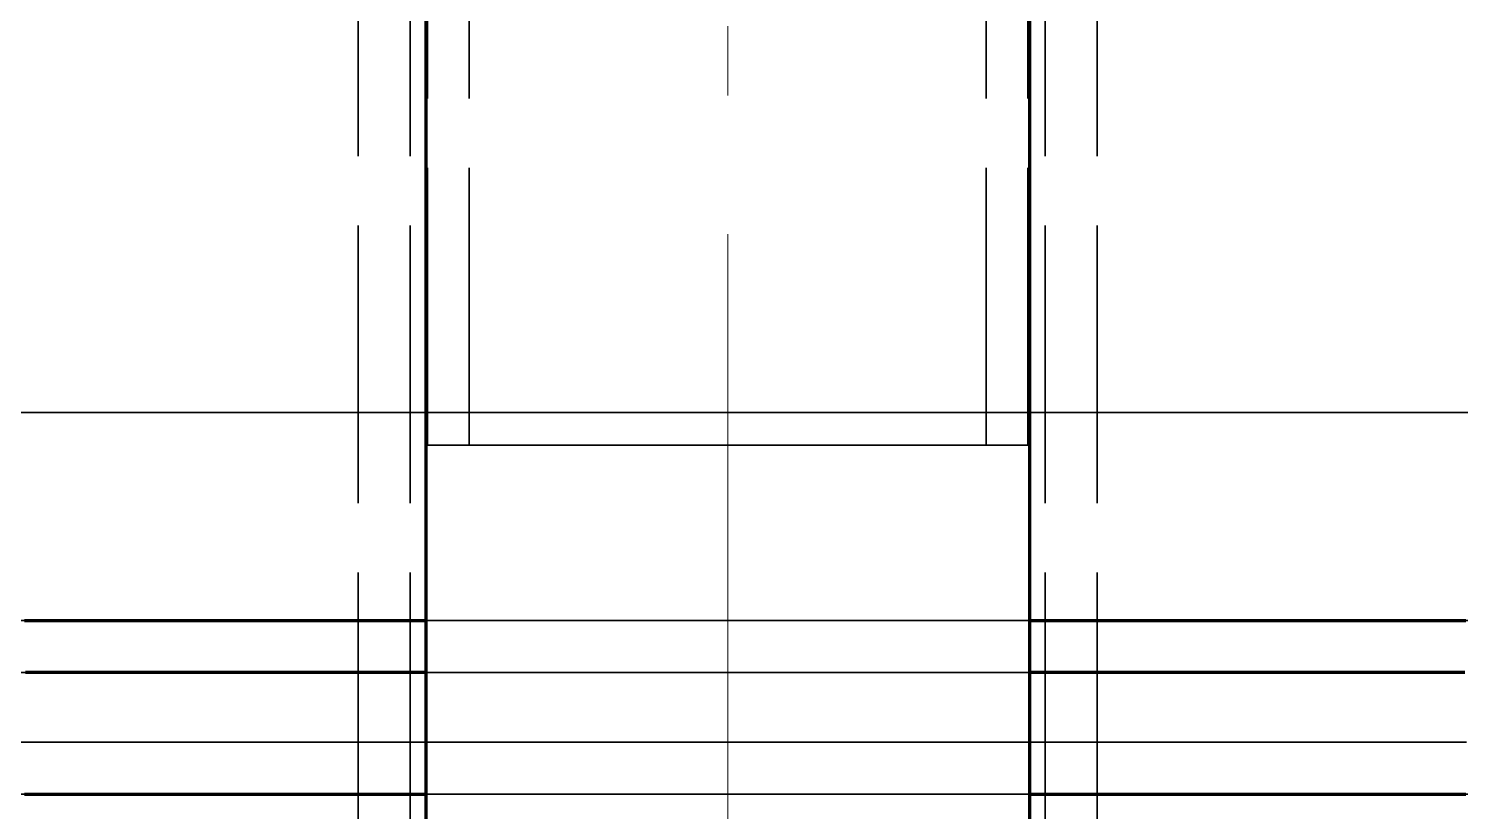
# Model space of a CAD drawing. Header units: millimetres. Extents: x 0 to 2382, y 0 to 420.
# Drawn here: x 305.23 to 325.86, y 301.29 to 312.58 of the extents above; entities that cross this region are included whole.
import ezdxf

# ---------------------------------------------------------------- set-up
doc = ezdxf.new("R2010")
doc.units = ezdxf.units.MM
doc.linetypes.add('IRAM-E-TRAZOS', pattern=[5, 4, -1])
doc.linetypes.add('IRAM-F-TRAZO-PUNTO', pattern=[20, 15, -2, 1, -2])
for name, color, linetype, lineweight in [('01-VISIBLE', 7, 'CONTINUOUS', 70), ('02-OCULTA', 4, 'IRAM-E-TRAZOS', 35), ('03-EJE', 1, 'IRAM-F-TRAZO-PUNTO', 18)]:
    doc.layers.add(name, color=color, linetype=linetype, lineweight=lineweight)

msp = doc.modelspace()

# ---------------------------------------------------------------- linework, layer by layer
at = {"layer": '01-VISIBLE'}
for p, q in [((310.955, 318.938), (310.955, 245.813)), ((319.655, 318.938), (319.655, 245.813))]:
    msp.add_line(p, q, dxfattribs=at)
for points in [[(305.172, 304.044), (305.424, 304.044), (305.675, 304.044), (305.927, 304.044), (306.178, 304.044), (306.43, 304.044), (306.681, 304.044), (306.932, 304.044), (307.184, 304.044), (307.435, 304.044), (307.687, 304.044), (307.938, 304.044), (308.189, 304.044), (308.441, 304.044), (308.692, 304.044), (308.944, 304.044), (309.195, 304.044), (309.447, 304.044), (309.698, 304.044), (309.949, 304.044), (310.201, 304.044), (310.452, 304.044), (310.704, 304.044), (310.955, 304.044)], [(319.655, 304.044), (319.906, 304.044), (320.158, 304.044), (320.409, 304.044), (320.661, 304.044), (320.912, 304.044), (321.163, 304.044), (321.415, 304.044), (321.666, 304.044), (321.918, 304.044), (322.169, 304.044), (322.421, 304.044), (322.672, 304.044), (322.923, 304.044), (323.175, 304.044), (323.426, 304.044), (323.678, 304.044), (323.929, 304.044), (324.18, 304.044), (324.432, 304.044), (324.683, 304.044), (324.935, 304.044), (325.186, 304.044), (325.438, 304.044), (325.689, 304.044), (325.94, 304.044)], [(310.955, 303.294), (310.704, 303.294), (310.453, 303.294), (310.203, 303.294), (309.952, 303.294), (309.701, 303.294), (309.45, 303.294), (309.199, 303.294), (308.948, 303.294), (308.698, 303.294), (308.447, 303.294), (308.196, 303.294), (307.945, 303.294), (307.694, 303.294), (307.443, 303.294), (307.193, 303.294), (306.942, 303.294), (306.691, 303.294), (306.44, 303.294), (306.189, 303.294), (305.938, 303.294), (305.688, 303.294), (305.437, 303.294), (305.186, 303.294)], [(325.926, 303.294), (325.675, 303.294), (325.424, 303.294), (325.173, 303.294), (324.922, 303.294), (324.672, 303.294), (324.421, 303.294), (324.17, 303.294), (323.919, 303.294), (323.668, 303.294), (323.417, 303.294), (323.167, 303.294), (322.916, 303.294), (322.665, 303.294), (322.414, 303.294), (322.163, 303.294), (321.912, 303.294), (321.662, 303.294), (321.411, 303.294), (321.16, 303.294), (320.909, 303.294), (320.658, 303.294), (320.407, 303.294), (320.157, 303.294), (319.906, 303.294), (319.655, 303.294)], [(305.172, 301.544), (305.424, 301.544), (305.675, 301.544), (305.927, 301.544), (306.178, 301.544), (306.43, 301.544), (306.681, 301.544), (306.932, 301.544), (307.184, 301.544), (307.435, 301.544), (307.687, 301.544), (307.938, 301.544), (308.189, 301.544), (308.441, 301.544), (308.692, 301.544), (308.944, 301.544), (309.195, 301.544), (309.447, 301.544), (309.698, 301.544), (309.949, 301.544), (310.201, 301.544), (310.452, 301.544), (310.704, 301.544), (310.955, 301.544)], [(319.655, 301.544), (319.906, 301.544), (320.158, 301.544), (320.409, 301.544), (320.661, 301.544), (320.912, 301.544), (321.163, 301.544), (321.415, 301.544), (321.666, 301.544), (321.918, 301.544), (322.169, 301.544), (322.421, 301.544), (322.672, 301.544), (322.923, 301.544), (323.175, 301.544), (323.426, 301.544), (323.678, 301.544), (323.929, 301.544), (324.18, 301.544), (324.432, 301.544), (324.683, 301.544), (324.935, 301.544), (325.186, 301.544), (325.438, 301.544), (325.689, 301.544), (325.94, 301.544)]]:
    msp.add_lwpolyline(points, dxfattribs=at)
at = {"layer": '02-OCULTA'}
for p, q in [((309.98, 185.738), (309.98, 324.713)), ((310.73, 185.738), (310.73, 324.713)), ((319.88, 185.738), (319.88, 324.713)), ((320.63, 185.738), (320.63, 324.713)), ((310.98, 306.572), (310.98, 320.972)), ((311.58, 306.572), (311.58, 320.972)), ((319.03, 306.572), (319.03, 320.972)), ((319.63, 306.572), (319.63, 320.972))]:
    msp.add_line(p, q, dxfattribs=at)
for points in [[(315.305, 307.044), (315.054, 307.044), (314.803, 307.044), (314.552, 307.044), (314.301, 307.044), (314.05, 307.044), (313.799, 307.044), (313.548, 307.044), (313.297, 307.044), (313.046, 307.044), (312.795, 307.044), (312.544, 307.044), (312.293, 307.044), (312.042, 307.044), (311.791, 307.044), (311.54, 307.044), (311.288, 307.044), (311.037, 307.044), (310.786, 307.044), (310.535, 307.044), (310.284, 307.044), (310.033, 307.044), (309.782, 307.044), (309.531, 307.044), (309.28, 307.044), (309.029, 307.044), (308.778, 307.044), (308.527, 307.044), (308.276, 307.044), (308.025, 307.044), (307.774, 307.044), (307.523, 307.044), (307.272, 307.044), (307.021, 307.044), (306.77, 307.044), (306.519, 307.044), (306.268, 307.044), (306.017, 307.044), (305.766, 307.044), (305.515, 307.044), (305.264, 307.044), (305.013, 307.044)], [(315.305, 307.044), (315.055, 307.044), (314.805, 307.044), (314.555, 307.044), (314.305, 307.044), (314.055, 307.044), (313.805, 307.044), (313.555, 307.044), (313.305, 307.044), (313.055, 307.044), (312.805, 307.044), (312.555, 307.044), (312.305, 307.044), (312.055, 307.044), (311.805, 307.044), (311.555, 307.044), (311.305, 307.044), (311.055, 307.044), (310.805, 307.044), (310.555, 307.044), (310.305, 307.044), (310.055, 307.044), (309.805, 307.044), (309.555, 307.044), (309.305, 307.044), (309.055, 307.044), (308.805, 307.044), (308.555, 307.044), (308.305, 307.044), (308.055, 307.044), (307.805, 307.044), (307.555, 307.044), (307.305, 307.044), (307.055, 307.044), (306.805, 307.044), (306.555, 307.044), (306.305, 307.044), (306.055, 307.044), (305.805, 307.044), (305.555, 307.044), (305.305, 307.044), (305.055, 307.044)], [(305.055, 307.044), (305.305, 307.044), (305.555, 307.044), (305.805, 307.044), (306.055, 307.044), (306.305, 307.044), (306.555, 307.044), (306.805, 307.044), (307.055, 307.044), (307.305, 307.044), (307.555, 307.044), (307.805, 307.044), (308.055, 307.044), (308.305, 307.044), (308.555, 307.044), (308.805, 307.044), (309.055, 307.044), (309.305, 307.044), (309.555, 307.044), (309.805, 307.044), (310.055, 307.044), (310.305, 307.044), (310.555, 307.044), (310.805, 307.044), (311.055, 307.044), (311.305, 307.044), (311.555, 307.044), (311.805, 307.044), (312.055, 307.044), (312.305, 307.044), (312.555, 307.044), (312.805, 307.044), (313.055, 307.044), (313.305, 307.044), (313.555, 307.044), (313.805, 307.044), (314.055, 307.044), (314.305, 307.044), (314.555, 307.044), (314.805, 307.044), (315.055, 307.044), (315.305, 307.044), (315.555, 307.044), (315.805, 307.044), (316.055, 307.044), (316.305, 307.044), (316.555, 307.044), (316.805, 307.044), (317.055, 307.044), (317.305, 307.044), (317.555, 307.044), (317.805, 307.044), (318.055, 307.044), (318.305, 307.044), (318.555, 307.044), (318.805, 307.044), (319.055, 307.044), (319.305, 307.044), (319.555, 307.044), (319.805, 307.044), (320.055, 307.044), (320.305, 307.044), (320.555, 307.044), (320.805, 307.044), (321.055, 307.044), (321.305, 307.044), (321.555, 307.044), (321.805, 307.044), (322.055, 307.044), (322.305, 307.044), (322.555, 307.044), (322.805, 307.044), (323.055, 307.044), (323.305, 307.044), (323.555, 307.044), (323.805, 307.044), (324.055, 307.044), (324.305, 307.044), (324.555, 307.044), (324.805, 307.044), (325.055, 307.044), (325.305, 307.044), (325.555, 307.044), (325.805, 307.044), (326.055, 307.044)], [(305.18, 307.044), (305.43, 307.044), (305.68, 307.044), (305.93, 307.044), (306.18, 307.044), (306.43, 307.044), (306.68, 307.044), (306.93, 307.044), (307.18, 307.044), (307.43, 307.044), (307.68, 307.044), (307.93, 307.044), (308.18, 307.044), (308.43, 307.044), (308.68, 307.044), (308.93, 307.044), (309.18, 307.044), (309.43, 307.044), (309.68, 307.044), (309.93, 307.044), (310.18, 307.044), (310.43, 307.044), (310.68, 307.044), (310.93, 307.044), (311.18, 307.044), (311.43, 307.044), (311.68, 307.044), (311.93, 307.044), (312.18, 307.044), (312.43, 307.044), (312.68, 307.044), (312.93, 307.044), (313.18, 307.044), (313.43, 307.044), (313.68, 307.044), (313.93, 307.044), (314.18, 307.044), (314.43, 307.044), (314.68, 307.044), (314.93, 307.044), (315.18, 307.044), (315.43, 307.044), (315.68, 307.044), (315.93, 307.044), (316.18, 307.044), (316.43, 307.044), (316.68, 307.044), (316.93, 307.044), (317.18, 307.044), (317.43, 307.044), (317.68, 307.044), (317.93, 307.044), (318.18, 307.044), (318.43, 307.044), (318.68, 307.044), (318.93, 307.044), (319.18, 307.044), (319.43, 307.044), (319.68, 307.044), (319.93, 307.044), (320.18, 307.044), (320.43, 307.044), (320.68, 307.044), (320.93, 307.044), (321.18, 307.044), (321.43, 307.044), (321.68, 307.044), (321.93, 307.044), (322.18, 307.044), (322.43, 307.044), (322.68, 307.044), (322.93, 307.044), (323.18, 307.044), (323.43, 307.044), (323.68, 307.044), (323.93, 307.044), (324.18, 307.044), (324.43, 307.044), (324.68, 307.044), (324.93, 307.044), (325.18, 307.044), (325.43, 307.044), (325.68, 307.044), (325.93, 307.044)], [(326.099, 307.044), (325.848, 307.044), (325.597, 307.044), (325.346, 307.044), (325.095, 307.044), (324.844, 307.044), (324.593, 307.044), (324.342, 307.044), (324.091, 307.044), (323.84, 307.044), (323.589, 307.044), (323.338, 307.044), (323.087, 307.044), (322.836, 307.044), (322.585, 307.044), (322.334, 307.044), (322.083, 307.044), (321.832, 307.044), (321.581, 307.044), (321.33, 307.044), (321.079, 307.044), (320.828, 307.044), (320.577, 307.044), (320.326, 307.044), (320.075, 307.044), (319.824, 307.044), (319.573, 307.044), (319.322, 307.044), (319.07, 307.044), (318.819, 307.044), (318.568, 307.044), (318.317, 307.044), (318.066, 307.044), (317.815, 307.044), (317.564, 307.044), (317.313, 307.044), (317.062, 307.044), (316.811, 307.044), (316.56, 307.044), (316.309, 307.044), (316.058, 307.044), (315.807, 307.044), (315.556, 307.044), (315.305, 307.044)], [(326.055, 307.044), (325.805, 307.044), (325.555, 307.044), (325.305, 307.044), (325.055, 307.044), (324.805, 307.044), (324.555, 307.044), (324.305, 307.044), (324.055, 307.044), (323.805, 307.044), (323.555, 307.044), (323.305, 307.044), (323.055, 307.044), (322.805, 307.044), (322.555, 307.044), (322.305, 307.044), (322.055, 307.044), (321.805, 307.044), (321.555, 307.044), (321.305, 307.044), (321.055, 307.044), (320.805, 307.044), (320.555, 307.044), (320.305, 307.044), (320.055, 307.044), (319.805, 307.044), (319.555, 307.044), (319.305, 307.044), (319.055, 307.044), (318.805, 307.044), (318.555, 307.044), (318.305, 307.044), (318.055, 307.044), (317.805, 307.044), (317.555, 307.044), (317.305, 307.044), (317.055, 307.044), (316.805, 307.044), (316.555, 307.044), (316.305, 307.044), (316.055, 307.044), (315.805, 307.044), (315.555, 307.044), (315.305, 307.044)], [(315.305, 306.572), (315.051, 306.572), (314.796, 306.572), (314.542, 306.572), (314.287, 306.572), (314.033, 306.572), (313.779, 306.572), (313.524, 306.572), (313.27, 306.572), (313.015, 306.572), (312.761, 306.572), (312.506, 306.572), (312.252, 306.572), (311.998, 306.572), (311.743, 306.572), (311.489, 306.572), (311.234, 306.572), (310.98, 306.572)], [(310.98, 306.572), (311.234, 306.572), (311.489, 306.572), (311.743, 306.572), (311.998, 306.572), (312.252, 306.572), (312.506, 306.572), (312.761, 306.572), (313.015, 306.572), (313.27, 306.572), (313.524, 306.572), (313.779, 306.572), (314.033, 306.572), (314.287, 306.572), (314.542, 306.572), (314.796, 306.572), (315.051, 306.572), (315.305, 306.572), (315.559, 306.572), (315.814, 306.572), (316.068, 306.572), (316.323, 306.572), (316.577, 306.572), (316.831, 306.572), (317.086, 306.572), (317.34, 306.572), (317.595, 306.572), (317.849, 306.572), (318.104, 306.572), (318.358, 306.572), (318.612, 306.572), (318.867, 306.572), (319.121, 306.572), (319.376, 306.572), (319.63, 306.572)], [(315.305, 306.572), (315.039, 306.572), (314.773, 306.572), (314.507, 306.572), (314.241, 306.572), (313.975, 306.572), (313.709, 306.572), (313.442, 306.572), (313.176, 306.572), (312.91, 306.572), (312.644, 306.572), (312.378, 306.572), (312.112, 306.572), (311.846, 306.572), (311.58, 306.572)], [(311.58, 306.572), (311.837, 306.572), (312.094, 306.572), (312.351, 306.572), (312.608, 306.572), (312.864, 306.572), (313.121, 306.572), (313.378, 306.572), (313.635, 306.572), (313.892, 306.572), (314.149, 306.572), (314.406, 306.572), (314.663, 306.572), (314.92, 306.572), (315.177, 306.572), (315.433, 306.572), (315.69, 306.572), (315.947, 306.572), (316.204, 306.572), (316.461, 306.572), (316.718, 306.572), (316.975, 306.572), (317.232, 306.572), (317.489, 306.572), (317.746, 306.572), (318.002, 306.572), (318.259, 306.572), (318.516, 306.572), (318.773, 306.572), (319.03, 306.572)], [(319.63, 306.572), (319.376, 306.572), (319.121, 306.572), (318.867, 306.572), (318.612, 306.572), (318.358, 306.572), (318.104, 306.572), (317.849, 306.572), (317.595, 306.572), (317.34, 306.572), (317.086, 306.572), (316.831, 306.572), (316.577, 306.572), (316.323, 306.572), (316.068, 306.572), (315.814, 306.572), (315.559, 306.572), (315.305, 306.572)], [(319.03, 306.572), (318.764, 306.572), (318.498, 306.572), (318.232, 306.572), (317.966, 306.572), (317.7, 306.572), (317.434, 306.572), (317.167, 306.572), (316.901, 306.572), (316.635, 306.572), (316.369, 306.572), (316.103, 306.572), (315.837, 306.572), (315.571, 306.572), (315.305, 306.572)], [(315.305, 304.044), (315.054, 304.044), (314.803, 304.044), (314.552, 304.044), (314.301, 304.044), (314.05, 304.044), (313.799, 304.044), (313.548, 304.044), (313.297, 304.044), (313.046, 304.044), (312.795, 304.044), (312.544, 304.044), (312.293, 304.044), (312.042, 304.044), (311.791, 304.044), (311.54, 304.044), (311.288, 304.044), (311.037, 304.044), (310.786, 304.044), (310.535, 304.044), (310.284, 304.044), (310.033, 304.044), (309.782, 304.044), (309.531, 304.044), (309.28, 304.044), (309.029, 304.044), (308.778, 304.044), (308.527, 304.044), (308.276, 304.044), (308.025, 304.044), (307.774, 304.044), (307.523, 304.044), (307.272, 304.044), (307.021, 304.044), (306.77, 304.044), (306.519, 304.044), (306.268, 304.044), (306.017, 304.044), (305.766, 304.044), (305.515, 304.044), (305.264, 304.044), (305.013, 304.044)], [(315.305, 304.044), (315.054, 304.044), (314.803, 304.044), (314.552, 304.044), (314.301, 304.044), (314.05, 304.044), (313.799, 304.044), (313.548, 304.044), (313.297, 304.044), (313.046, 304.044), (312.795, 304.044), (312.544, 304.044), (312.293, 304.044), (312.042, 304.044), (311.791, 304.044), (311.54, 304.044), (311.288, 304.044), (311.037, 304.044), (310.786, 304.044), (310.535, 304.044), (310.284, 304.044), (310.033, 304.044), (309.782, 304.044), (309.531, 304.044), (309.28, 304.044), (309.029, 304.044), (308.778, 304.044), (308.527, 304.044), (308.276, 304.044), (308.025, 304.044), (307.774, 304.044), (307.523, 304.044), (307.272, 304.044), (307.021, 304.044), (306.77, 304.044), (306.519, 304.044), (306.268, 304.044), (306.017, 304.044), (305.766, 304.044), (305.515, 304.044), (305.264, 304.044), (305.013, 304.044)], [(315.305, 304.044), (315.055, 304.044), (314.805, 304.044), (314.555, 304.044), (314.305, 304.044), (314.055, 304.044), (313.805, 304.044), (313.555, 304.044), (313.305, 304.044), (313.055, 304.044), (312.805, 304.044), (312.555, 304.044), (312.305, 304.044), (312.055, 304.044), (311.805, 304.044), (311.555, 304.044), (311.305, 304.044), (311.055, 304.044), (310.805, 304.044), (310.555, 304.044), (310.305, 304.044), (310.055, 304.044), (309.805, 304.044), (309.555, 304.044), (309.305, 304.044), (309.055, 304.044), (308.805, 304.044), (308.555, 304.044), (308.305, 304.044), (308.055, 304.044), (307.805, 304.044), (307.555, 304.044), (307.305, 304.044), (307.055, 304.044), (306.805, 304.044), (306.555, 304.044), (306.305, 304.044), (306.055, 304.044), (305.805, 304.044), (305.555, 304.044), (305.305, 304.044), (305.055, 304.044)], [(305.055, 304.044), (305.305, 304.044), (305.555, 304.044), (305.805, 304.044), (306.055, 304.044), (306.305, 304.044), (306.555, 304.044), (306.805, 304.044), (307.055, 304.044), (307.305, 304.044), (307.555, 304.044), (307.805, 304.044), (308.055, 304.044), (308.305, 304.044), (308.555, 304.044), (308.805, 304.044), (309.055, 304.044), (309.305, 304.044), (309.555, 304.044), (309.805, 304.044), (310.055, 304.044), (310.305, 304.044), (310.555, 304.044), (310.805, 304.044), (311.055, 304.044), (311.305, 304.044), (311.555, 304.044), (311.805, 304.044), (312.055, 304.044), (312.305, 304.044), (312.555, 304.044), (312.805, 304.044), (313.055, 304.044), (313.305, 304.044), (313.555, 304.044), (313.805, 304.044), (314.055, 304.044), (314.305, 304.044), (314.555, 304.044), (314.805, 304.044), (315.055, 304.044), (315.305, 304.044), (315.555, 304.044), (315.805, 304.044), (316.055, 304.044), (316.305, 304.044), (316.555, 304.044), (316.805, 304.044), (317.055, 304.044), (317.305, 304.044), (317.555, 304.044), (317.805, 304.044), (318.055, 304.044), (318.305, 304.044), (318.555, 304.044), (318.805, 304.044), (319.055, 304.044), (319.305, 304.044), (319.555, 304.044), (319.805, 304.044), (320.055, 304.044), (320.305, 304.044), (320.555, 304.044), (320.805, 304.044), (321.055, 304.044), (321.305, 304.044), (321.555, 304.044), (321.805, 304.044), (322.055, 304.044), (322.305, 304.044), (322.555, 304.044), (322.805, 304.044), (323.055, 304.044), (323.305, 304.044), (323.555, 304.044), (323.805, 304.044), (324.055, 304.044), (324.305, 304.044), (324.555, 304.044), (324.805, 304.044), (325.055, 304.044), (325.305, 304.044), (325.555, 304.044), (325.805, 304.044), (326.055, 304.044)], [(315.305, 304.044), (315.055, 304.044), (314.805, 304.044), (314.555, 304.044), (314.305, 304.044), (314.055, 304.044), (313.805, 304.044), (313.555, 304.044), (313.305, 304.044), (313.055, 304.044), (312.805, 304.044), (312.555, 304.044), (312.305, 304.044), (312.055, 304.044), (311.805, 304.044), (311.555, 304.044), (311.305, 304.044), (311.055, 304.044), (310.805, 304.044), (310.555, 304.044), (310.305, 304.044), (310.055, 304.044), (309.805, 304.044), (309.555, 304.044), (309.305, 304.044), (309.055, 304.044), (308.805, 304.044), (308.555, 304.044), (308.305, 304.044), (308.055, 304.044), (307.805, 304.044), (307.555, 304.044), (307.305, 304.044), (307.055, 304.044), (306.805, 304.044), (306.555, 304.044), (306.305, 304.044), (306.055, 304.044), (305.805, 304.044), (305.555, 304.044), (305.305, 304.044), (305.055, 304.044)], [(305.18, 304.044), (305.43, 304.044), (305.68, 304.044), (305.93, 304.044), (306.18, 304.044), (306.43, 304.044), (306.68, 304.044), (306.93, 304.044), (307.18, 304.044), (307.43, 304.044), (307.68, 304.044), (307.93, 304.044), (308.18, 304.044), (308.43, 304.044), (308.68, 304.044), (308.93, 304.044), (309.18, 304.044), (309.43, 304.044), (309.68, 304.044), (309.93, 304.044), (310.18, 304.044), (310.43, 304.044), (310.68, 304.044), (310.93, 304.044), (311.18, 304.044), (311.43, 304.044), (311.68, 304.044), (311.93, 304.044), (312.18, 304.044), (312.43, 304.044), (312.68, 304.044), (312.93, 304.044), (313.18, 304.044), (313.43, 304.044), (313.68, 304.044), (313.93, 304.044), (314.18, 304.044), (314.43, 304.044), (314.68, 304.044), (314.93, 304.044), (315.18, 304.044), (315.43, 304.044), (315.68, 304.044), (315.93, 304.044), (316.18, 304.044), (316.43, 304.044), (316.68, 304.044), (316.93, 304.044), (317.18, 304.044), (317.43, 304.044), (317.68, 304.044), (317.93, 304.044), (318.18, 304.044), (318.43, 304.044), (318.68, 304.044), (318.93, 304.044), (319.18, 304.044), (319.43, 304.044), (319.68, 304.044), (319.93, 304.044), (320.18, 304.044), (320.43, 304.044), (320.68, 304.044), (320.93, 304.044), (321.18, 304.044), (321.43, 304.044), (321.68, 304.044), (321.93, 304.044), (322.18, 304.044), (322.43, 304.044), (322.68, 304.044), (322.93, 304.044), (323.18, 304.044), (323.43, 304.044), (323.68, 304.044), (323.93, 304.044), (324.18, 304.044), (324.43, 304.044), (324.68, 304.044), (324.93, 304.044), (325.18, 304.044), (325.43, 304.044), (325.68, 304.044), (325.93, 304.044)], [(305.18, 304.044), (305.43, 304.044), (305.68, 304.044), (305.93, 304.044), (306.18, 304.044), (306.43, 304.044), (306.68, 304.044), (306.93, 304.044), (307.18, 304.044), (307.43, 304.044), (307.68, 304.044), (307.93, 304.044), (308.18, 304.044), (308.43, 304.044), (308.68, 304.044), (308.93, 304.044), (309.18, 304.044), (309.43, 304.044), (309.68, 304.044), (309.93, 304.044), (310.18, 304.044), (310.43, 304.044), (310.68, 304.044), (310.93, 304.044), (311.18, 304.044), (311.43, 304.044), (311.68, 304.044), (311.93, 304.044), (312.18, 304.044), (312.43, 304.044), (312.68, 304.044), (312.93, 304.044), (313.18, 304.044), (313.43, 304.044), (313.68, 304.044), (313.93, 304.044), (314.18, 304.044), (314.43, 304.044), (314.68, 304.044), (314.93, 304.044), (315.18, 304.044), (315.43, 304.044), (315.68, 304.044), (315.93, 304.044), (316.18, 304.044), (316.43, 304.044), (316.68, 304.044), (316.93, 304.044), (317.18, 304.044), (317.43, 304.044), (317.68, 304.044), (317.93, 304.044), (318.18, 304.044), (318.43, 304.044), (318.68, 304.044), (318.93, 304.044), (319.18, 304.044), (319.43, 304.044), (319.68, 304.044), (319.93, 304.044), (320.18, 304.044), (320.43, 304.044), (320.68, 304.044), (320.93, 304.044), (321.18, 304.044), (321.43, 304.044), (321.68, 304.044), (321.93, 304.044), (322.18, 304.044), (322.43, 304.044), (322.68, 304.044), (322.93, 304.044), (323.18, 304.044), (323.43, 304.044), (323.68, 304.044), (323.93, 304.044), (324.18, 304.044), (324.43, 304.044), (324.68, 304.044), (324.93, 304.044), (325.18, 304.044), (325.43, 304.044), (325.68, 304.044), (325.93, 304.044)], [(310.955, 304.044), (311.211, 304.044), (311.467, 304.044), (311.723, 304.044), (311.979, 304.044), (312.234, 304.044), (312.49, 304.044), (312.746, 304.044), (313.002, 304.044), (313.258, 304.044), (313.514, 304.044), (313.77, 304.044), (314.026, 304.044), (314.281, 304.044), (314.537, 304.044), (314.793, 304.044), (315.049, 304.044), (315.305, 304.044), (315.561, 304.044), (315.817, 304.044), (316.073, 304.044), (316.329, 304.044), (316.584, 304.044), (316.84, 304.044), (317.096, 304.044), (317.352, 304.044), (317.608, 304.044), (317.864, 304.044), (318.12, 304.044), (318.376, 304.044), (318.631, 304.044), (318.887, 304.044), (319.143, 304.044), (319.399, 304.044), (319.655, 304.044)], [(326.099, 304.044), (325.848, 304.044), (325.597, 304.044), (325.346, 304.044), (325.095, 304.044), (324.844, 304.044), (324.593, 304.044), (324.342, 304.044), (324.091, 304.044), (323.84, 304.044), (323.589, 304.044), (323.338, 304.044), (323.087, 304.044), (322.836, 304.044), (322.585, 304.044), (322.334, 304.044), (322.083, 304.044), (321.832, 304.044), (321.581, 304.044), (321.33, 304.044), (321.079, 304.044), (320.828, 304.044), (320.577, 304.044), (320.326, 304.044), (320.075, 304.044), (319.824, 304.044), (319.573, 304.044), (319.322, 304.044), (319.07, 304.044), (318.819, 304.044), (318.568, 304.044), (318.317, 304.044), (318.066, 304.044), (317.815, 304.044), (317.564, 304.044), (317.313, 304.044), (317.062, 304.044), (316.811, 304.044), (316.56, 304.044), (316.309, 304.044), (316.058, 304.044), (315.807, 304.044), (315.556, 304.044), (315.305, 304.044)], [(326.055, 304.044), (325.805, 304.044), (325.555, 304.044), (325.305, 304.044), (325.055, 304.044), (324.805, 304.044), (324.555, 304.044), (324.305, 304.044), (324.055, 304.044), (323.805, 304.044), (323.555, 304.044), (323.305, 304.044), (323.055, 304.044), (322.805, 304.044), (322.555, 304.044), (322.305, 304.044), (322.055, 304.044), (321.805, 304.044), (321.555, 304.044), (321.305, 304.044), (321.055, 304.044), (320.805, 304.044), (320.555, 304.044), (320.305, 304.044), (320.055, 304.044), (319.805, 304.044), (319.555, 304.044), (319.305, 304.044), (319.055, 304.044), (318.805, 304.044), (318.555, 304.044), (318.305, 304.044), (318.055, 304.044), (317.805, 304.044), (317.555, 304.044), (317.305, 304.044), (317.055, 304.044), (316.805, 304.044), (316.555, 304.044), (316.305, 304.044), (316.055, 304.044), (315.805, 304.044), (315.555, 304.044), (315.305, 304.044)], [(326.055, 304.044), (325.805, 304.044), (325.555, 304.044), (325.305, 304.044), (325.055, 304.044), (324.805, 304.044), (324.555, 304.044), (324.305, 304.044), (324.055, 304.044), (323.805, 304.044), (323.555, 304.044), (323.305, 304.044), (323.055, 304.044), (322.805, 304.044), (322.555, 304.044), (322.305, 304.044), (322.055, 304.044), (321.805, 304.044), (321.555, 304.044), (321.305, 304.044), (321.055, 304.044), (320.805, 304.044), (320.555, 304.044), (320.305, 304.044), (320.055, 304.044), (319.805, 304.044), (319.555, 304.044), (319.305, 304.044), (319.055, 304.044), (318.805, 304.044), (318.555, 304.044), (318.305, 304.044), (318.055, 304.044), (317.805, 304.044), (317.555, 304.044), (317.305, 304.044), (317.055, 304.044), (316.805, 304.044), (316.555, 304.044), (316.305, 304.044), (316.055, 304.044), (315.805, 304.044), (315.555, 304.044), (315.305, 304.044)], [(326.099, 304.044), (325.848, 304.044), (325.597, 304.044), (325.346, 304.044), (325.095, 304.044), (324.844, 304.044), (324.593, 304.044), (324.342, 304.044), (324.091, 304.044), (323.84, 304.044), (323.589, 304.044), (323.338, 304.044), (323.087, 304.044), (322.836, 304.044), (322.585, 304.044), (322.334, 304.044), (322.083, 304.044), (321.832, 304.044), (321.581, 304.044), (321.33, 304.044), (321.079, 304.044), (320.828, 304.044), (320.577, 304.044), (320.326, 304.044), (320.075, 304.044), (319.824, 304.044), (319.573, 304.044), (319.322, 304.044), (319.07, 304.044), (318.819, 304.044), (318.568, 304.044), (318.317, 304.044), (318.066, 304.044), (317.815, 304.044), (317.564, 304.044), (317.313, 304.044), (317.062, 304.044), (316.811, 304.044), (316.56, 304.044), (316.309, 304.044), (316.058, 304.044), (315.807, 304.044), (315.556, 304.044), (315.305, 304.044)], [(315.305, 303.294), (315.053, 303.294), (314.802, 303.294), (314.55, 303.294), (314.299, 303.294), (314.047, 303.294), (313.796, 303.294), (313.544, 303.294), (313.293, 303.294), (313.041, 303.294), (312.79, 303.294), (312.538, 303.294), (312.287, 303.294), (312.035, 303.294), (311.783, 303.294), (311.532, 303.294), (311.28, 303.294), (311.029, 303.294), (310.777, 303.294), (310.526, 303.294), (310.274, 303.294), (310.023, 303.294), (309.771, 303.294), (309.52, 303.294), (309.268, 303.294), (309.017, 303.294), (308.765, 303.294), (308.514, 303.294), (308.262, 303.294), (308.01, 303.294), (307.759, 303.294), (307.507, 303.294), (307.256, 303.294), (307.004, 303.294), (306.753, 303.294), (306.501, 303.294), (306.25, 303.294), (305.998, 303.294), (305.747, 303.294), (305.495, 303.294), (305.244, 303.294), (304.992, 303.294)], [(319.655, 303.294), (319.399, 303.294), (319.143, 303.294), (318.887, 303.294), (318.631, 303.294), (318.376, 303.294), (318.12, 303.294), (317.864, 303.294), (317.608, 303.294), (317.352, 303.294), (317.096, 303.294), (316.84, 303.294), (316.584, 303.294), (316.329, 303.294), (316.073, 303.294), (315.817, 303.294), (315.561, 303.294), (315.305, 303.294), (315.049, 303.294), (314.793, 303.294), (314.537, 303.294), (314.281, 303.294), (314.026, 303.294), (313.77, 303.294), (313.514, 303.294), (313.258, 303.294), (313.002, 303.294), (312.746, 303.294), (312.49, 303.294), (312.234, 303.294), (311.979, 303.294), (311.723, 303.294), (311.467, 303.294), (311.211, 303.294), (310.955, 303.294)], [(315.305, 303.294), (315.557, 303.294), (315.808, 303.294), (316.06, 303.294), (316.311, 303.294), (316.563, 303.294), (316.814, 303.294), (317.066, 303.294), (317.317, 303.294), (317.569, 303.294), (317.82, 303.294), (318.072, 303.294), (318.323, 303.294), (318.575, 303.294), (318.827, 303.294), (319.078, 303.294), (319.33, 303.294), (319.581, 303.294), (319.833, 303.294), (320.084, 303.294), (320.336, 303.294), (320.587, 303.294), (320.839, 303.294), (321.09, 303.294), (321.342, 303.294), (321.593, 303.294), (321.845, 303.294), (322.096, 303.294), (322.348, 303.294), (322.6, 303.294), (322.851, 303.294), (323.103, 303.294), (323.354, 303.294), (323.606, 303.294), (323.857, 303.294), (324.109, 303.294), (324.36, 303.294), (324.612, 303.294), (324.863, 303.294), (325.115, 303.294), (325.366, 303.294), (325.618, 303.294), (325.87, 303.294)], [(304.992, 302.294), (305.244, 302.294), (305.495, 302.294), (305.747, 302.294), (305.998, 302.294), (306.25, 302.294), (306.501, 302.294), (306.753, 302.294), (307.004, 302.294), (307.256, 302.294), (307.507, 302.294), (307.759, 302.294), (308.01, 302.294), (308.262, 302.294), (308.514, 302.294), (308.765, 302.294), (309.017, 302.294), (309.268, 302.294), (309.52, 302.294), (309.771, 302.294), (310.023, 302.294), (310.274, 302.294), (310.526, 302.294), (310.777, 302.294), (311.029, 302.294), (311.28, 302.294), (311.532, 302.294), (311.783, 302.294), (312.035, 302.294), (312.287, 302.294), (312.538, 302.294), (312.79, 302.294), (313.041, 302.294), (313.293, 302.294), (313.544, 302.294), (313.796, 302.294), (314.047, 302.294), (314.299, 302.294), (314.55, 302.294), (314.802, 302.294), (315.053, 302.294), (315.305, 302.294)], [(305.159, 302.294), (305.41, 302.294), (305.66, 302.294), (305.911, 302.294), (306.161, 302.294), (306.412, 302.294), (306.662, 302.294), (306.913, 302.294), (307.163, 302.294), (307.414, 302.294), (307.664, 302.294), (307.915, 302.294), (308.165, 302.294), (308.416, 302.294), (308.666, 302.294), (308.917, 302.294), (309.167, 302.294), (309.418, 302.294), (309.669, 302.294), (309.919, 302.294), (310.17, 302.294), (310.42, 302.294), (310.671, 302.294), (310.921, 302.294), (311.172, 302.294), (311.422, 302.294), (311.673, 302.294), (311.923, 302.294), (312.174, 302.294), (312.424, 302.294), (312.675, 302.294), (312.925, 302.294), (313.176, 302.294), (313.426, 302.294), (313.677, 302.294), (313.927, 302.294), (314.178, 302.294), (314.428, 302.294), (314.679, 302.294), (314.929, 302.294), (315.18, 302.294), (315.43, 302.294), (315.681, 302.294), (315.931, 302.294), (316.182, 302.294), (316.432, 302.294), (316.683, 302.294), (316.933, 302.294), (317.184, 302.294), (317.434, 302.294), (317.685, 302.294), (317.935, 302.294), (318.186, 302.294), (318.436, 302.294), (318.687, 302.294), (318.937, 302.294), (319.188, 302.294), (319.438, 302.294), (319.689, 302.294), (319.939, 302.294), (320.19, 302.294), (320.44, 302.294), (320.691, 302.294), (320.941, 302.294), (321.192, 302.294), (321.442, 302.294), (321.693, 302.294), (321.944, 302.294), (322.194, 302.294), (322.445, 302.294), (322.695, 302.294), (322.946, 302.294), (323.196, 302.294), (323.447, 302.294), (323.697, 302.294), (323.948, 302.294), (324.198, 302.294), (324.449, 302.294), (324.699, 302.294), (324.95, 302.294), (325.2, 302.294), (325.451, 302.294), (325.701, 302.294), (325.952, 302.294)], [(315.305, 302.294), (315.557, 302.294), (315.808, 302.294), (316.06, 302.294), (316.311, 302.294), (316.563, 302.294), (316.814, 302.294), (317.066, 302.294), (317.317, 302.294), (317.569, 302.294), (317.82, 302.294), (318.072, 302.294), (318.323, 302.294), (318.575, 302.294), (318.827, 302.294), (319.078, 302.294), (319.33, 302.294), (319.581, 302.294), (319.833, 302.294), (320.084, 302.294), (320.336, 302.294), (320.587, 302.294), (320.839, 302.294), (321.09, 302.294), (321.342, 302.294), (321.593, 302.294), (321.845, 302.294), (322.096, 302.294), (322.348, 302.294), (322.6, 302.294), (322.851, 302.294), (323.103, 302.294), (323.354, 302.294), (323.606, 302.294), (323.857, 302.294), (324.109, 302.294), (324.36, 302.294), (324.612, 302.294), (324.863, 302.294), (325.115, 302.294), (325.366, 302.294), (325.618, 302.294), (325.87, 302.294)], [(315.305, 301.544), (315.054, 301.544), (314.803, 301.544), (314.552, 301.544), (314.301, 301.544), (314.05, 301.544), (313.799, 301.544), (313.548, 301.544), (313.297, 301.544), (313.046, 301.544), (312.795, 301.544), (312.544, 301.544), (312.293, 301.544), (312.042, 301.544), (311.791, 301.544), (311.54, 301.544), (311.288, 301.544), (311.037, 301.544), (310.786, 301.544), (310.535, 301.544), (310.284, 301.544), (310.033, 301.544), (309.782, 301.544), (309.531, 301.544), (309.28, 301.544), (309.029, 301.544), (308.778, 301.544), (308.527, 301.544), (308.276, 301.544), (308.025, 301.544), (307.774, 301.544), (307.523, 301.544), (307.272, 301.544), (307.021, 301.544), (306.77, 301.544), (306.519, 301.544), (306.268, 301.544), (306.017, 301.544), (305.766, 301.544), (305.515, 301.544), (305.264, 301.544), (305.013, 301.544)], [(315.305, 301.544), (315.055, 301.544), (314.805, 301.544), (314.555, 301.544), (314.305, 301.544), (314.055, 301.544), (313.805, 301.544), (313.555, 301.544), (313.305, 301.544), (313.055, 301.544), (312.805, 301.544), (312.555, 301.544), (312.305, 301.544), (312.055, 301.544), (311.805, 301.544), (311.555, 301.544), (311.305, 301.544), (311.055, 301.544), (310.805, 301.544), (310.555, 301.544), (310.305, 301.544), (310.055, 301.544), (309.805, 301.544), (309.555, 301.544), (309.305, 301.544), (309.055, 301.544), (308.805, 301.544), (308.555, 301.544), (308.305, 301.544), (308.055, 301.544), (307.805, 301.544), (307.555, 301.544), (307.305, 301.544), (307.055, 301.544), (306.805, 301.544), (306.555, 301.544), (306.305, 301.544), (306.055, 301.544), (305.805, 301.544), (305.555, 301.544), (305.305, 301.544), (305.055, 301.544)], [(305.18, 301.544), (305.43, 301.544), (305.68, 301.544), (305.93, 301.544), (306.18, 301.544), (306.43, 301.544), (306.68, 301.544), (306.93, 301.544), (307.18, 301.544), (307.43, 301.544), (307.68, 301.544), (307.93, 301.544), (308.18, 301.544), (308.43, 301.544), (308.68, 301.544), (308.93, 301.544), (309.18, 301.544), (309.43, 301.544), (309.68, 301.544), (309.93, 301.544), (310.18, 301.544), (310.43, 301.544), (310.68, 301.544), (310.93, 301.544), (311.18, 301.544), (311.43, 301.544), (311.68, 301.544), (311.93, 301.544), (312.18, 301.544), (312.43, 301.544), (312.68, 301.544), (312.93, 301.544), (313.18, 301.544), (313.43, 301.544), (313.68, 301.544), (313.93, 301.544), (314.18, 301.544), (314.43, 301.544), (314.68, 301.544), (314.93, 301.544), (315.18, 301.544), (315.43, 301.544), (315.68, 301.544), (315.93, 301.544), (316.18, 301.544), (316.43, 301.544), (316.68, 301.544), (316.93, 301.544), (317.18, 301.544), (317.43, 301.544), (317.68, 301.544), (317.93, 301.544), (318.18, 301.544), (318.43, 301.544), (318.68, 301.544), (318.93, 301.544), (319.18, 301.544), (319.43, 301.544), (319.68, 301.544), (319.93, 301.544), (320.18, 301.544), (320.43, 301.544), (320.68, 301.544), (320.93, 301.544), (321.18, 301.544), (321.43, 301.544), (321.68, 301.544), (321.93, 301.544), (322.18, 301.544), (322.43, 301.544), (322.68, 301.544), (322.93, 301.544), (323.18, 301.544), (323.43, 301.544), (323.68, 301.544), (323.93, 301.544), (324.18, 301.544), (324.43, 301.544), (324.68, 301.544), (324.93, 301.544), (325.18, 301.544), (325.43, 301.544), (325.68, 301.544), (325.93, 301.544)], [(310.955, 301.544), (311.211, 301.544), (311.467, 301.544), (311.723, 301.544), (311.979, 301.544), (312.234, 301.544), (312.49, 301.544), (312.746, 301.544), (313.002, 301.544), (313.258, 301.544), (313.514, 301.544), (313.77, 301.544), (314.026, 301.544), (314.281, 301.544), (314.537, 301.544), (314.793, 301.544), (315.049, 301.544), (315.305, 301.544), (315.561, 301.544), (315.817, 301.544), (316.073, 301.544), (316.329, 301.544), (316.584, 301.544), (316.84, 301.544), (317.096, 301.544), (317.352, 301.544), (317.608, 301.544), (317.864, 301.544), (318.12, 301.544), (318.376, 301.544), (318.631, 301.544), (318.887, 301.544), (319.143, 301.544), (319.399, 301.544), (319.655, 301.544)], [(326.055, 301.544), (325.805, 301.544), (325.555, 301.544), (325.305, 301.544), (325.055, 301.544), (324.805, 301.544), (324.555, 301.544), (324.305, 301.544), (324.055, 301.544), (323.805, 301.544), (323.555, 301.544), (323.305, 301.544), (323.055, 301.544), (322.805, 301.544), (322.555, 301.544), (322.305, 301.544), (322.055, 301.544), (321.805, 301.544), (321.555, 301.544), (321.305, 301.544), (321.055, 301.544), (320.805, 301.544), (320.555, 301.544), (320.305, 301.544), (320.055, 301.544), (319.805, 301.544), (319.555, 301.544), (319.305, 301.544), (319.055, 301.544), (318.805, 301.544), (318.555, 301.544), (318.305, 301.544), (318.055, 301.544), (317.805, 301.544), (317.555, 301.544), (317.305, 301.544), (317.055, 301.544), (316.805, 301.544), (316.555, 301.544), (316.305, 301.544), (316.055, 301.544), (315.805, 301.544), (315.555, 301.544), (315.305, 301.544)], [(326.099, 301.544), (325.848, 301.544), (325.597, 301.544), (325.346, 301.544), (325.095, 301.544), (324.844, 301.544), (324.593, 301.544), (324.342, 301.544), (324.091, 301.544), (323.84, 301.544), (323.589, 301.544), (323.338, 301.544), (323.087, 301.544), (322.836, 301.544), (322.585, 301.544), (322.334, 301.544), (322.083, 301.544), (321.832, 301.544), (321.581, 301.544), (321.33, 301.544), (321.079, 301.544), (320.828, 301.544), (320.577, 301.544), (320.326, 301.544), (320.075, 301.544), (319.824, 301.544), (319.573, 301.544), (319.322, 301.544), (319.07, 301.544), (318.819, 301.544), (318.568, 301.544), (318.317, 301.544), (318.066, 301.544), (317.815, 301.544), (317.564, 301.544), (317.313, 301.544), (317.062, 301.544), (316.811, 301.544), (316.56, 301.544), (316.309, 301.544), (316.058, 301.544), (315.807, 301.544), (315.556, 301.544), (315.305, 301.544)]]:
    msp.add_lwpolyline(points, dxfattribs=at)
at = {"layer": '03-EJE'}
msp.add_line((315.305, 174.613), (315.305, 354.218), dxfattribs=at)

doc.saveas('drawing.dxf')
